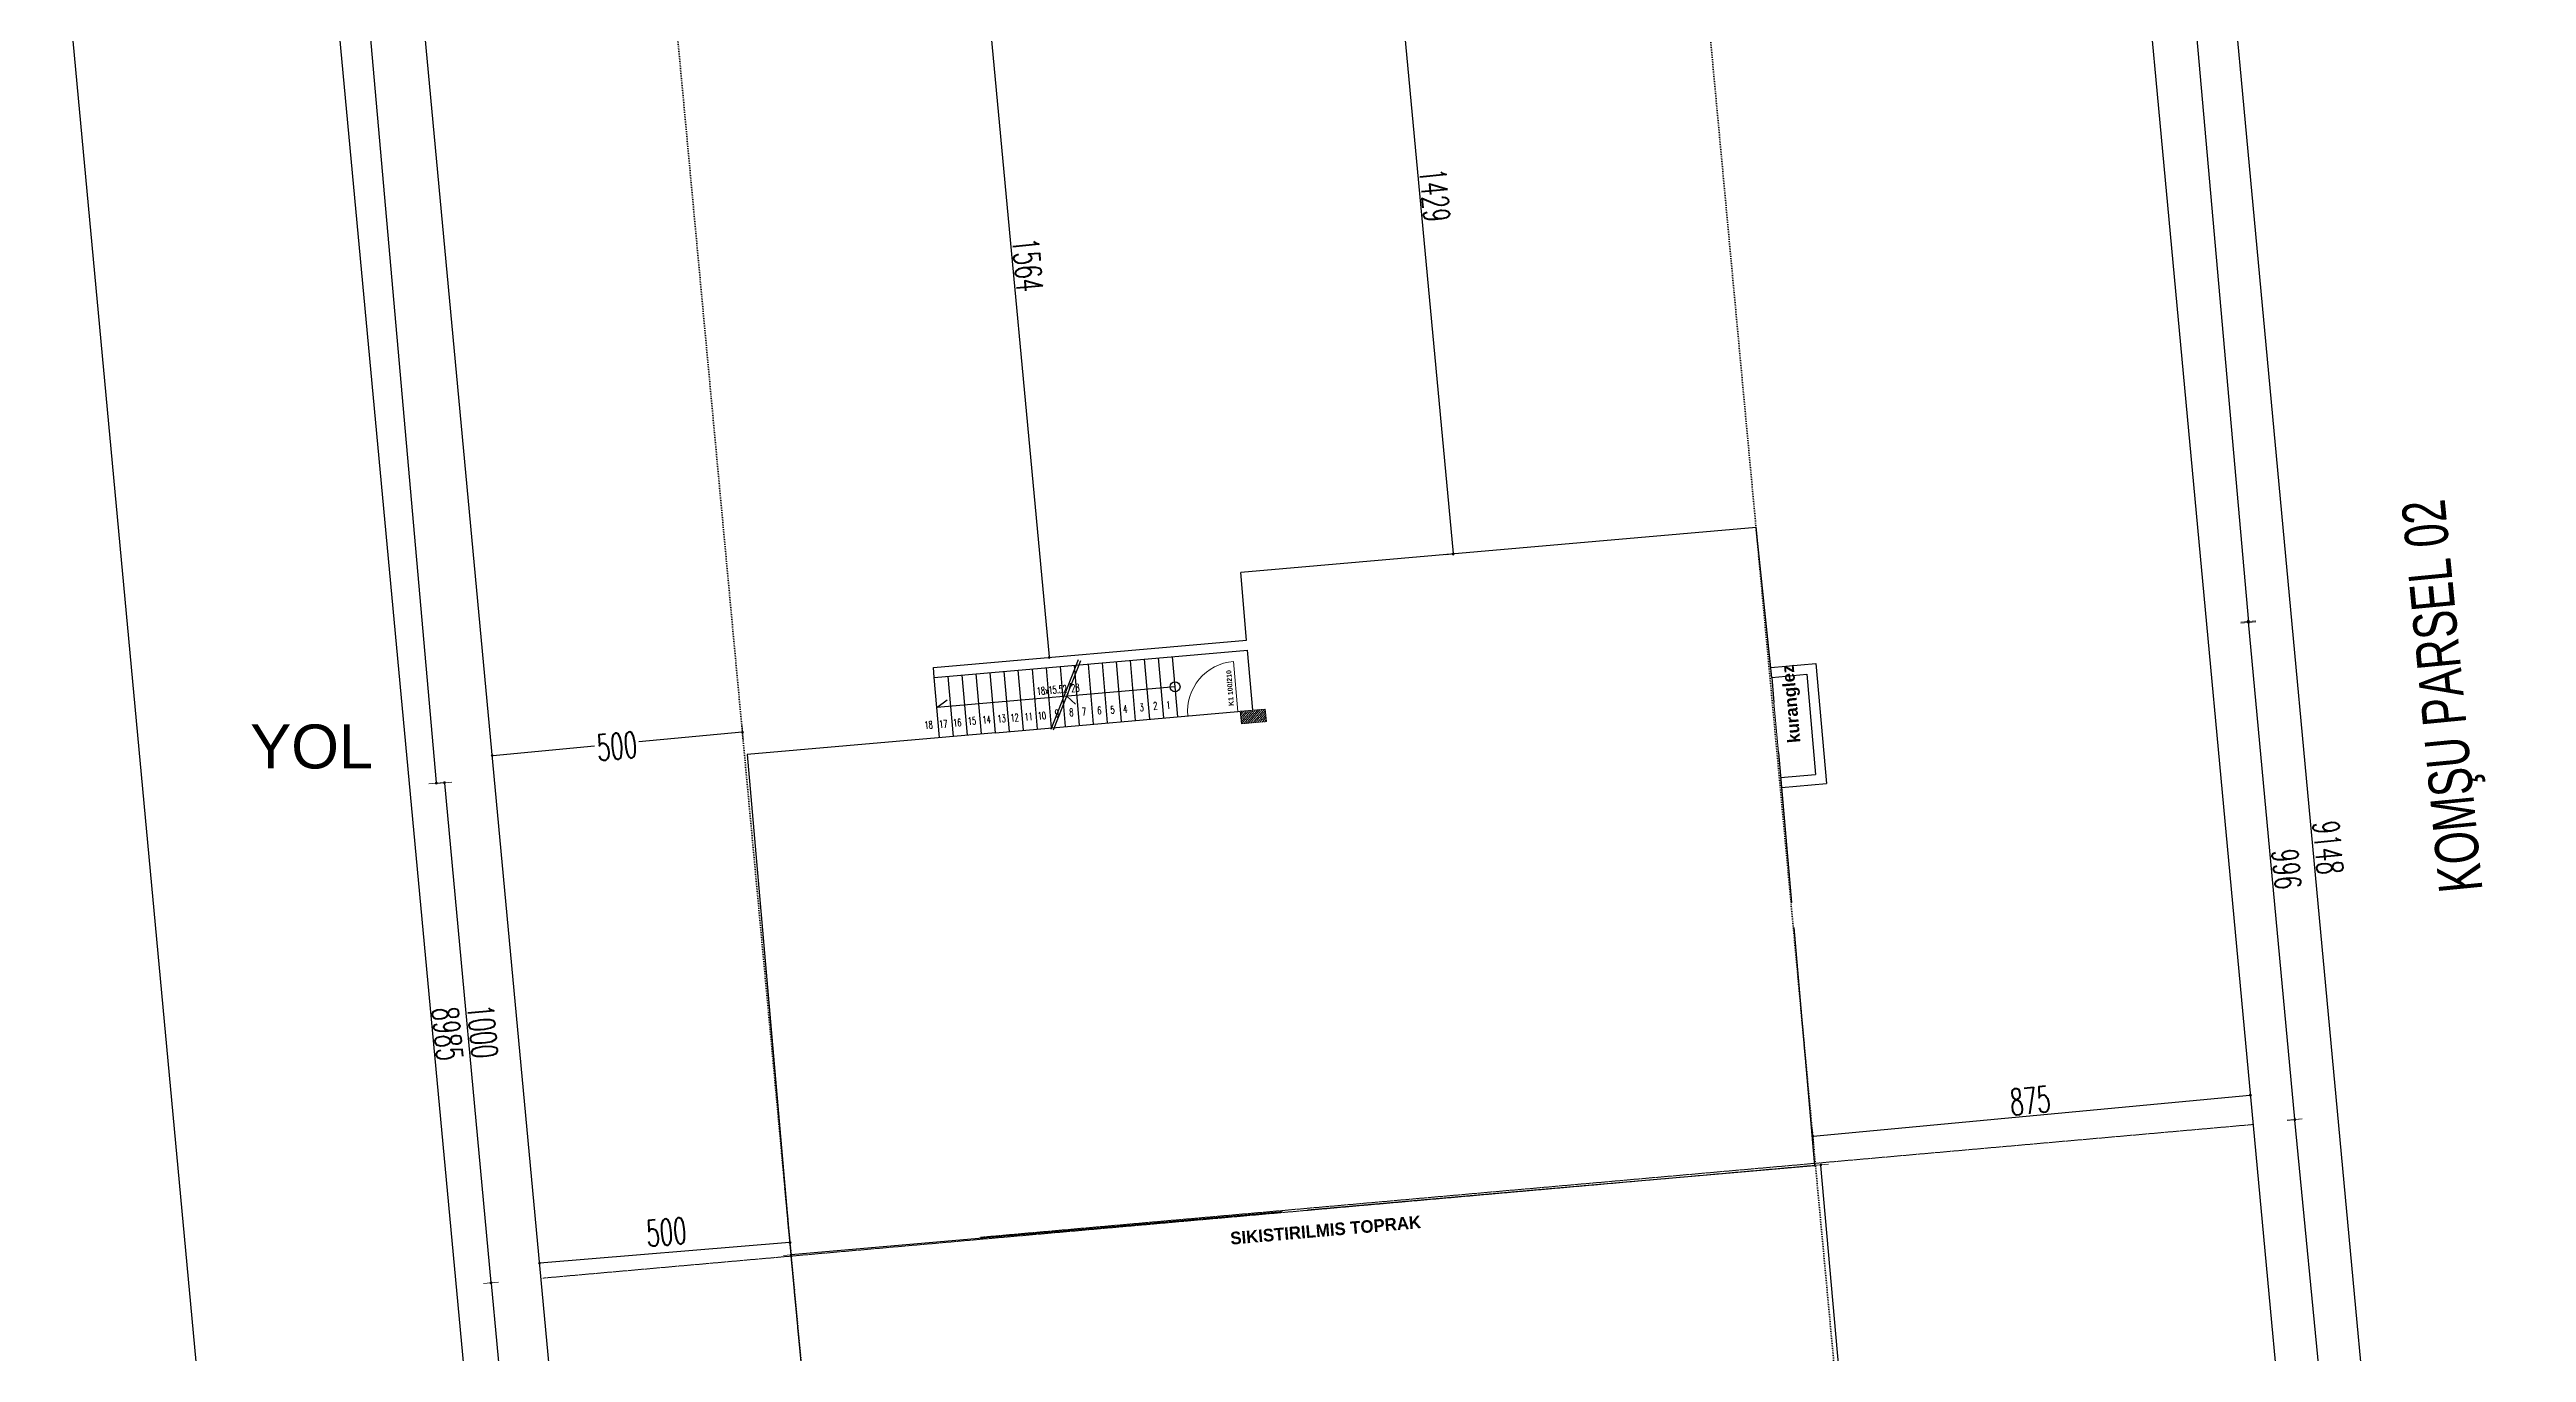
# Model space of a CAD drawing. Header units: millimetres. Extents: x -16104 to 67872, y -88009 to 12107.
# Drawn here: x 3861 to 5094, y -6648 to -6000 of the extents above; entities that cross this region are included whole.
import ezdxf

# ---------------------------------------------------------------- set-up
doc = ezdxf.new("R2010")
doc.units = ezdxf.units.MM
doc.linetypes.add('ACAD_ISO07W100', pattern=[3, 0, -3])
doc.layers.get('0').update_dxf_attribs({"color": 241})
doc.layers.add('arsa', color=7, linetype='Continuous', lineweight=5, true_color=0xb3914f)
for name, color, linetype, lineweight in [('duvar', 123, 'Continuous', 25), ('emsal&kolon', 1, 'Continuous', 5), ('kapı pen. yazısı_nz.', 1, 'Continuous', 25), ('kolon', 1, 'Continuous', 5), ('mahal yazısı_nz.', 6, 'Continuous', 35), ('NOKTA', 232, 'Continuous', 0), ('OLCU', 54, 'Continuous', 13), ('pencere', 5, 'Continuous', 5), ('SıVA', 40, 'Continuous', 9), ('TEXT', 7, 'Continuous', 5), ('ÖLÇÜ', 252, 'Continuous', 20)]:
    doc.layers.add(name, color=color, linetype=linetype, lineweight=lineweight)
doc.styles.add('DIM', font='Txttw.shx', dxfattribs={"width": 0.6})
doc.styles.add('İSİM', font='arial.ttf', dxfattribs={"width": 0.7, "height": 50})
doc.styles.add('kap-pen-yazısı_nz.', font='cityb___.ttf', dxfattribs={"height": 10})
doc.styles.add('mahal iç yazı_nz.', font='cityb___.ttf', dxfattribs={"height": 12.5})
doc.dimstyles.new('50', dxfattribs={"dimscale": 0, "dimtxt": 30, "dimasz": 1, "dimexe": 0, "dimexo": 2, "dimgap": 4, "dimtad": 1, "dimdec": 0, "dimzin": 0, "dimdsep": 46, "dimtxsty": 'DIM', "dimblk1": 'DOT', "dimblk2": 'DOT', "dimsah": 1, "dimcen": 1.5, "dimdle": 3, "dimse1": 1, "dimse2": 1, "dimclrd": 256, "dimclre": 9, "dimclrt": 256, "dimadec": 0, "dimazin": 0, "dimtfac": 0.24, "dimtdec": 0, "dimtix": 1, "dimtmove": 2, "dimatfit": 3, "dimldrblk": 'DOT', "dimfxl": 0, "dimtolj": 1, "dimtzin": 15, "dimarcsym": 0})

# ---------------------------------------------------------------- blocks, each defined once
blk = doc.blocks.new('DOT')
for p, q in [((-2, 0), (0, 0)), ((0, 15), (0, -15)), ((2, 0), (0, 0))]:
    blk.add_line(p, q)
blk.add_circle((0, 0), 2)
blk = doc.blocks.new('*D8384')
at = {"layer": 'Defpoints', "color": 0, "linetype": 'ByBlock', "transparency": 16777216}
for p in [(-12200.1, 9543.5), (-11881.2, 5944.9), (-11781.6, 5953.8)]:
    blk.add_point(p, dxfattribs=at)
at = {"layer": 'ÖLÇÜ', "lineweight": -2, "transparency": 16777216}
blk.add_line((-12100.4, 9551.4), (-11781.7, 5954.8), dxfattribs=at)
at = {"layer": 'ÖLÇÜ', "linetype": 'ByBlock', "lineweight": -2, "transparency": 16777216}
for p, rotation in [((-12100.5, 9552.4), 95.06437375097192), ((-11781.6, 5953.8), 275.064373750972)]:
    blk.add_blockref('DOT', p, dxfattribs=dict(at, rotation=rotation))
at = {"layer": 'ÖLÇÜ', "linetype": 'ByBlock', "transparency": 16777216, "insert": (-11911.1, 7755.7), "char_height": 52, "attachment_point": 5, "rotation": 275.0644, "style": 'DIM'}
blk.add_mtext('\\A1;3613', dxfattribs=at)
blk = doc.blocks.new('*D8386')
at = {"layer": 'Defpoints', "color": 0, "linetype": 'ByBlock', "transparency": 16777216}
for p in [(-12246.6, 10041.6), (-12077.3, 10057.4), (-11397.3, 933.1)]:
    blk.add_point(p, dxfattribs=at)
at = {"layer": 'ÖLÇÜ', "lineweight": -2, "transparency": 16777216}
blk.add_line((-11228.1, 949.9), (-12077.2, 10056.4), dxfattribs=at)
at = {"layer": 'ÖLÇÜ', "linetype": 'ByBlock', "lineweight": -2, "transparency": 16777216}
for p, rotation in [((-12077.3, 10057.4), 95.32700371111014), ((-11228, 948.9), 275.3270037111101)]:
    blk.add_blockref('DOT', p, dxfattribs=dict(at, rotation=rotation))
at = {"layer": 'ÖLÇÜ', "linetype": 'ByBlock', "transparency": 16777216, "insert": (-11622.8, 5505.9), "char_height": 52, "attachment_point": 5, "rotation": 275.327, "style": 'DIM'}
blk.add_mtext('\\A1;9148', dxfattribs=at)
blk = doc.blocks.new('*D8390')
at = {"layer": 'Defpoints', "color": 0, "linetype": 'ByBlock', "transparency": 16777216}
for p in [(-15598.1, 9128), (-15388.8, 5634.1), (-15289.2, 5642.9)]:
    blk.add_point(p, dxfattribs=at)
at = {"layer": 'ÖLÇÜ', "lineweight": -2, "transparency": 16777216}
blk.add_line((-15697.6, 9118.2), (-15388.9, 5635.1), dxfattribs=at)
at = {"layer": 'ÖLÇÜ', "linetype": 'ByBlock', "lineweight": -2, "transparency": 16777216}
for p, rotation in [((-15697.7, 9119.2), 95.06437375097198), ((-15388.8, 5634.1), 275.064373750972)]:
    blk.add_blockref('DOT', p, dxfattribs=dict(at, rotation=rotation))
at = {"layer": 'ÖLÇÜ', "linetype": 'ByBlock', "transparency": 16777216, "insert": (-15513.4, 7379.3), "char_height": 52, "attachment_point": 5, "rotation": 275.0644, "style": 'DIM'}
blk.add_mtext('\\A1;3499', dxfattribs=at)
blk = doc.blocks.new('*D8391')
at = {"layer": 'Defpoints', "color": 0, "linetype": 'ByBlock', "transparency": 16777216}
for p in [(-15273.3, 5644.3), (-15280, 4639.4), (-15180.4, 4648.6)]:
    blk.add_point(p, dxfattribs=at)
at = {"layer": 'ÖLÇÜ', "lineweight": -2, "transparency": 16777216}
blk.add_line((-15372.8, 5634), (-15280.1, 4640.3), dxfattribs=at)
at = {"layer": 'ÖLÇÜ', "linetype": 'ByBlock', "lineweight": -2, "transparency": 16777216}
for p, rotation in [((-15372.8, 5635), 95.32653603159159), ((-15280, 4639.4), 275.3265360315916)]:
    blk.add_blockref('DOT', p, dxfattribs=dict(at, rotation=rotation))
at = {"layer": 'ÖLÇÜ', "linetype": 'ByBlock', "transparency": 16777216, "insert": (-15296.6, 5140), "char_height": 52, "attachment_point": 5, "rotation": 275.3265, "style": 'DIM'}
blk.add_mtext('\\A1;1000', dxfattribs=at)
blk = doc.blocks.new('*D8356')
at = {"layer": 'Defpoints', "color": 0, "linetype": 'ByBlock', "transparency": 16777216}
for p in [(-15813.3, 9605.4), (-14979.2, 659.1), (-14979.2, 659.1)]:
    blk.add_point(p, dxfattribs=at)
at = {"layer": 'ÖLÇÜ', "lineweight": -2, "transparency": 16777216}
blk.add_line((-15813.2, 9604.4), (-14979.3, 660.1), dxfattribs=at)
at = {"layer": 'ÖLÇÜ', "linetype": 'ByBlock', "lineweight": -2, "transparency": 16777216}
for p, rotation in [((-15813.3, 9605.4), 95.32653603159159), ((-14979.2, 659.1), 275.3265360315916)]:
    blk.add_blockref('DOT', p, dxfattribs=dict(at, rotation=rotation))
at = {"layer": 'ÖLÇÜ', "linetype": 'ByBlock', "transparency": 16777216, "insert": (-15366.4, 5135), "char_height": 52, "attachment_point": 5, "rotation": 275.3265, "style": 'DIM'}
blk.add_mtext('\\A1;8985', dxfattribs=at)
blk = doc.blocks.new('*D8392')
at = {"layer": 'Defpoints', "color": 0, "linetype": 'ByBlock', "transparency": 16777216}
for p in [(-15180.4, 4648.6), (-14955.9, 1163.5), (-14856.4, 1172.8)]:
    blk.add_point(p, dxfattribs=at)
at = {"layer": 'ÖLÇÜ', "lineweight": -2, "transparency": 16777216}
blk.add_line((-15279.9, 4638.4), (-14956, 1164.5), dxfattribs=at)
at = {"layer": 'ÖLÇÜ', "linetype": 'ByBlock', "lineweight": -2, "transparency": 16777216}
for p, rotation in [((-15280, 4639.4), 95.32653603159159), ((-14955.9, 1163.5), 275.3265360315916)]:
    blk.add_blockref('DOT', p, dxfattribs=dict(at, rotation=rotation))
at = {"layer": 'ÖLÇÜ', "linetype": 'ByBlock', "transparency": 16777216, "insert": (-15088.1, 2904.2), "char_height": 52, "attachment_point": 5, "rotation": 275.3265, "style": 'DIM'}
blk.add_mtext('\\A1;3491', dxfattribs=at)
blk = doc.blocks.new('*D8348')
at = {"layer": 'Defpoints', "color": 0, "linetype": 'ByBlock', "transparency": 16777216}
for p in [(-14314.3, 7441.2), (-14169.1, 5884.3), (-14169.1, 5884.3)]:
    blk.add_point(p, dxfattribs=at)
at = {"layer": 'ÖLÇÜ', "lineweight": -2, "transparency": 16777216}
blk.add_line((-14314.2, 7440.2), (-14169.2, 5885.3), dxfattribs=at)
at = {"layer": 'ÖLÇÜ', "linetype": 'ByBlock', "lineweight": -2, "transparency": 16777216}
for p, rotation in [((-14314.3, 7441.2), 95.32653603159181), ((-14169.1, 5884.3), 275.3265360315918)]:
    blk.add_blockref('DOT', p, dxfattribs=dict(at, rotation=rotation))
at = {"layer": 'ÖLÇÜ', "linetype": 'ByBlock', "transparency": 16777216, "insert": (-14211.8, 6665.6), "char_height": 52, "attachment_point": 5, "rotation": 275.3265, "style": 'DIM'}
blk.add_mtext('\\A1;1564', dxfattribs=at)
blk = doc.blocks.new('*D8349')
at = {"layer": 'Defpoints', "color": 0, "linetype": 'ByBlock', "transparency": 16777216}
for p in [(-13497.4, 7512.7), (-13364.8, 6090.2), (-13364.8, 6090.2)]:
    blk.add_point(p, dxfattribs=at)
at = {"layer": 'ÖLÇÜ', "lineweight": -2, "transparency": 16777216}
blk.add_line((-13497.3, 7511.7), (-13364.9, 6091.2), dxfattribs=at)
at = {"layer": 'ÖLÇÜ', "linetype": 'ByBlock', "lineweight": -2, "transparency": 16777216}
for p, rotation in [((-13497.4, 7512.7), 95.32653603159187), ((-13364.8, 6090.2), 275.3265360315919)]:
    blk.add_blockref('DOT', p, dxfattribs=dict(at, rotation=rotation))
at = {"layer": 'ÖLÇÜ', "linetype": 'ByBlock', "transparency": 16777216, "insert": (-13401.2, 6804.2), "char_height": 52, "attachment_point": 5, "rotation": 275.3265, "style": 'DIM'}
blk.add_mtext('\\A1;1429', dxfattribs=at)
blk = doc.blocks.new('*D8351')
at = {"layer": 'Defpoints', "color": 0, "linetype": 'ByBlock', "transparency": 16777216}
for p in [(-15277.5, 5689.1), (-14776.4, 5705.7), (-15274.7, 5659.3)]:
    blk.add_point(p, dxfattribs=at)
at = {"layer": 'ÖLÇÜ', "lineweight": -2, "transparency": 16777216}
for p, q in [((-14780.2, 5735.5), (-14985.9, 5716.3)), ((-15276.5, 5689.2), (-15073.8, 5708.1))]:
    blk.add_line(p, q, dxfattribs=at)
at = {"layer": 'ÖLÇÜ', "linetype": 'ByBlock', "lineweight": -2, "transparency": 16777216}
for p, rotation in [((-14779.2, 5735.6), 5.32576375502086), ((-15277.5, 5689.1), 185.3257637550209)]:
    blk.add_blockref('DOT', p, dxfattribs=dict(at, rotation=rotation))
at = {"layer": 'ÖLÇÜ', "linetype": 'ByBlock', "transparency": 16777216, "insert": (-15029.4, 5707.6), "char_height": 52, "attachment_point": 5, "rotation": 5.3258, "style": 'DIM'}
blk.add_mtext('\\A1;500', dxfattribs=at)
blk = doc.blocks.new('*D8352')
at = {"layer": 'Defpoints', "color": 0, "linetype": 'ByBlock', "transparency": 16777216}
for p in [(-14684.8, 4720), (-15183.5, 4678.5), (-15183.5, 4678.5)]:
    blk.add_point(p, dxfattribs=at)
at = {"layer": 'ÖLÇÜ', "lineweight": -2, "transparency": 16777216}
blk.add_line((-14685.8, 4719.9), (-15182.5, 4678.6), dxfattribs=at)
at = {"layer": 'ÖLÇÜ', "linetype": 'ByBlock', "lineweight": -2, "transparency": 16777216}
for p, rotation in [((-14684.8, 4720), 4.754339956254237), ((-15183.5, 4678.5), 184.7543399562543)]:
    blk.add_blockref('DOT', p, dxfattribs=dict(at, rotation=rotation))
at = {"layer": 'ÖLÇÜ', "linetype": 'ByBlock', "transparency": 16777216, "insert": (-14931, 4740.6), "char_height": 52, "attachment_point": 5, "rotation": 4.7543, "style": 'DIM'}
blk.add_mtext('\\A1;500', dxfattribs=at)
blk = doc.blocks.new('*D8353')
at = {"layer": 'Defpoints', "color": 0, "linetype": 'ByBlock', "transparency": 16777216}
for p in [(-14682.6, 4695.1), (-14682.6, 4695.1), (-14525.5, 3010.2)]:
    blk.add_point(p, dxfattribs=at)
at = {"layer": 'ÖLÇÜ', "lineweight": -2, "transparency": 16777216}
blk.add_line((-14525.6, 3011.2), (-14682.5, 4694.1), dxfattribs=at)
at = {"layer": 'ÖLÇÜ', "linetype": 'ByBlock', "lineweight": -2, "transparency": 16777216}
for p, rotation in [((-14682.6, 4695.1), 95.32653603159159), ((-14525.5, 3010.2), 275.3265360315916)]:
    blk.add_blockref('DOT', p, dxfattribs=dict(at, rotation=rotation))
at = {"layer": 'ÖLÇÜ', "linetype": 'ByBlock', "transparency": 16777216, "insert": (-14574.2, 3855.4), "char_height": 52, "attachment_point": 5, "rotation": 275.3265, "style": 'DIM'}
blk.add_mtext('\\A1;1692', dxfattribs=at)
blk = doc.blocks.new('*D8378')
at = {"layer": 'Defpoints', "color": 0, "linetype": 'ByBlock', "transparency": 16777216}
for p in [(-12632.7, 4874.4), (-12632.7, 4874.4), (-12483.3, 3188.9)]:
    blk.add_point(p, dxfattribs=at)
at = {"layer": 'ÖLÇÜ', "lineweight": -2, "transparency": 16777216}
blk.add_line((-12483.4, 3189.9), (-12632.6, 4873.4), dxfattribs=at)
at = {"layer": 'ÖLÇÜ', "linetype": 'ByBlock', "lineweight": -2, "transparency": 16777216}
for p, rotation in [((-12632.7, 4874.4), 95.06415229259734), ((-12483.3, 3188.9), 275.0641522925974)]:
    blk.add_blockref('DOT', p, dxfattribs=dict(at, rotation=rotation))
at = {"layer": 'ÖLÇÜ', "linetype": 'ByBlock', "transparency": 16777216, "insert": (-12528.1, 4034.3), "char_height": 52, "attachment_point": 5, "rotation": 275.0642, "style": 'DIM'}
blk.add_mtext('\\A1;1692', dxfattribs=at)
blk = doc.blocks.new('*D8339')
at = {"layer": 'Defpoints', "color": 0, "linetype": 'ByBlock', "transparency": 16777216}
for p in [(-11864.9, 5948.4), (-11781.8, 5956.1), (-11772.5, 4956.7)]:
    blk.add_point(p, dxfattribs=at)
at = {"layer": 'ÖLÇÜ', "lineweight": -2, "transparency": 16777216}
blk.add_line((-11689.5, 4965.4), (-11781.7, 5955.1), dxfattribs=at)
at = {"layer": 'ÖLÇÜ', "linetype": 'ByBlock', "lineweight": -2, "transparency": 16777216}
for p, rotation in [((-11781.8, 5956.1), 95.32511730819544), ((-11689.4, 4964.4), 275.3251173081954)]:
    blk.add_blockref('DOT', p, dxfattribs=dict(at, rotation=rotation))
at = {"layer": 'ÖLÇÜ', "linetype": 'ByBlock', "transparency": 16777216, "insert": (-11705.7, 5463.1), "char_height": 52, "attachment_point": 5, "rotation": 275.3251, "style": 'DIM'}
blk.add_mtext('\\A1;996', dxfattribs=at)
blk = doc.blocks.new('*D8340')
at = {"layer": 'Defpoints', "color": 0, "linetype": 'ByBlock', "transparency": 16777216}
for p in [(-11689.4, 4964.4), (-11689.4, 4964.4), (-11344.1, 1440.3)]:
    blk.add_point(p, dxfattribs=at)
at = {"layer": 'ÖLÇÜ', "lineweight": -2, "transparency": 16777216}
blk.add_line((-11344.2, 1441.3), (-11689.3, 4963.4), dxfattribs=at)
at = {"layer": 'ÖLÇÜ', "linetype": 'ByBlock', "lineweight": -2, "transparency": 16777216}
for p, rotation in [((-11689.4, 4964.4), 95.5951702084739), ((-11344.1, 1440.3), 275.5951702084739)]:
    blk.add_blockref('DOT', p, dxfattribs=dict(at, rotation=rotation))
at = {"layer": 'ÖLÇÜ', "linetype": 'ByBlock', "transparency": 16777216, "insert": (-11486.9, 3205.3), "char_height": 52, "attachment_point": 5, "rotation": 275.5952, "style": 'DIM'}
blk.add_mtext('\\A1;3541', dxfattribs=at)
blk = doc.blocks.new('*D8374')
at = {"layer": 'Defpoints', "color": 0, "linetype": 'ByBlock', "transparency": 16777216}
for p in [(-11777.7, 5012.9), (-11776.9, 5004.5), (-12648.1, 4923.2)]:
    blk.add_point(p, dxfattribs=at)
at = {"layer": 'ÖLÇÜ', "lineweight": -2, "transparency": 16777216}
blk.add_line((-12647.9, 4931.8), (-11778.7, 5012.9), dxfattribs=at)
at = {"layer": 'ÖLÇÜ', "linetype": 'ByBlock', "lineweight": -2, "transparency": 16777216}
for p, rotation in [((-11777.7, 5012.9), 5.327003711109784), ((-12648.9, 4931.7), 185.3270037111098)]:
    blk.add_blockref('DOT', p, dxfattribs=dict(at, rotation=rotation))
at = {"layer": 'ÖLÇÜ', "linetype": 'ByBlock', "transparency": 16777216, "insert": (-12216.1, 5002.2), "char_height": 52, "attachment_point": 5, "rotation": 5.327, "style": 'DIM'}
blk.add_mtext('\\A1;875', dxfattribs=at)
blk = doc.blocks.new('tyl')
at = {"layer": 'SıVA'}
h = blk.add_hatch(dxfattribs=at)
h.set_pattern_fill('ANSI35,_O', color=256, angle=5)
h.set_pattern_definition([(50, (-78886.495, -5706.523), (-4.8643822, 4.0817013), []), (50, (-78882.022, -5706.1313), (-4.8643822, 4.0817013), [7.9375, -1.5875, 0, -1.5875])])
h.paths.add_polyline_path([(-13788.5, 5777.1), (-13787.6, 5767.1), (-13762.7, 5769.3), (-13763.6, 5779.3)])
h.paths.add_polyline_path([(-13763.6, 5779.3), (-13762.7, 5769.3), (-13737.8, 5771.5), (-13738.7, 5781.5)])
h.paths.add_polyline_path([(-13762.7, 5769.3), (-13761.4, 5754.4), (-13736.5, 5756.5), (-13737.8, 5771.5)])
h.paths.add_polyline_path([(-13761.4, 5754.4), (-13762.7, 5769.3), (-13787.6, 5767.1), (-13786.3, 5752.2)])
for p, q in [((-14111, 5879.3), (-14165.3, 5741.1)), ((-14106.3, 5877.5), (-14160.7, 5739.3)), ((-13918.3, 5826), (-14392.5, 5784.5)), ((-14392.5, 5784.5), (-14372, 5799.8)), ((-14134, 5807.1), (-14116.7, 5791.4))]:
    blk.add_line(p, q)
blk.add_circle((-13918.3, 5826), 9.94)
at = {"layer": 'duvar'}
for p, q in [((-12246.6, 10041.6), (-11397.3, 933.1)), ((-14810, 674.9), (-15633.8, 9510.7)), ((-12761.8, 6143), (-13787.6, 6053.2)), ((-12730.4, 5844.6), (-12761.8, 6143)), ((-13775.8, 5918.7), (-13787.6, 6053.2)), ((-14399.4, 5864.2), (-13775.8, 5918.7)), ((-14397.7, 5844.3), (-13774.1, 5898.8)), ((-14108.3, 5749.1), (-14118.7, 5868.7)), ((-14080.4, 5751.6), (-14090.9, 5871.1)), ((-14052.5, 5754), (-14063, 5873.5)), ((-14024.6, 5756.4), (-14035.1, 5876)), ((-13996.7, 5758.9), (-14007.2, 5878.4)), ((-13968.8, 5761.3), (-13979.3, 5880.9)), ((-13940.9, 5763.8), (-13951.4, 5883.3)), ((-13913, 5766.2), (-13923.5, 5885.7)), ((-13763.6, 5779.3), (-13774.1, 5898.8)), ((-12732.1, 5864.5), (-12642.4, 5872.3)), ((-12642.4, 5872.3), (-12621.5, 5633.4)), ((-14397.7, 5844.3), (-14399.4, 5864.2)), ((-14387.2, 5724.7), (-14397.7, 5844.3)), ((-14359.3, 5727.2), (-14369.8, 5846.7)), ((-14331.4, 5729.6), (-14341.9, 5849.1)), ((-14303.5, 5732), (-14314, 5851.6)), ((-14275.6, 5734.5), (-14286.1, 5854)), ((-14247.8, 5736.9), (-14258.2, 5856.5)), ((-14219.9, 5739.4), (-14230.3, 5858.9)), ((-14192, 5741.8), (-14202.4, 5861.3)), ((-14164.1, 5744.2), (-14174.5, 5863.8)), ((-14136.2, 5746.7), (-14146.6, 5866.2)), ((-12730.4, 5844.6), (-12660.6, 5850.7)), ((-12730.4, 5844.6), (-12726, 5794.8)), ((-12730.4, 5844.6), (-12726, 5794.8)), ((-12660.6, 5850.7), (-12643.2, 5651.6)), ((-14275.6, 5734.5), (-13793.5, 5776.7)), ((-13793.5, 5776.7), (-13788.5, 5777.1)), ((-13793.5, 5776.7), (-13788.5, 5777.1)), ((-14275.6, 5734.5), (-14769.8, 5691.2)), ((-14682.6, 4695.1), (-14769.7, 5691)), ((-12717.3, 5695.2), (-12691.1, 5396.3)), ((-12712.9, 5645.5), (-12643.2, 5651.6)), ((-12711.2, 5625.6), (-12621.5, 5633.4)), ((-12701.6, 5515.9), (-12695.9, 5451.1)), ((-12691.6, 5401.3), (-12691.1, 5396.3)), ((-12686.8, 5346.5), (-12686.4, 5341.5)), ((-12686.8, 5346.5), (-12648, 4903.2)), ((-14687, 4744.9), (-14724, 5168.2)), ((-12648, 4903.2), (-12645.4, 4873.3)), ((-13150, 4829.1), (-12645.4, 4873.3)), ((-13654.7, 4785), (-13150, 4829.1)), ((-14156.2, 4741.1), (-14682.6, 4695.1)), ((-13704.5, 4780.6), (-14156.2, 4741.1))]:
    blk.add_line(p, q, dxfattribs=at)
blk.add_lwpolyline([(-16746.1, 9491.4), (-16339.7, 9541.1), (-15508.1, 622), (-17181.2, 495.5), (-17898.9, 654.3)], dxfattribs=at)
blk.add_lwpolyline([(-16746.1, 9491.4), (-16339.7, 9541.1), (-15508.1, 622), (-17181.2, 495.5), (-17898.9, 654.3)], dxfattribs=at)
at = {"layer": 'emsal&kolon'}
blk.add_lwpolyline([(-13786.3, 5752.2), (-13788.5, 5777.1), (-13738.7, 5781.5), (-13736.5, 5756.5), (-13786.3, 5752.2)], dxfattribs=at)
at = {"layer": 'kolon'}
blk.add_line((-13785.8, 5777.3), (-13785.8, 5777.3), dxfattribs=at)
at = {"layer": 'NOKTA', "linetype": 'ACAD_ISO07W100'}
for p, q in [((-13115.4, 9935.3), (-12269.9, 867.1)), ((-14311.3, 712.6), (-15148, 9686.8)), ((-14311.3, 712.6), (-15148, 9686.8)), ((-11774.2, 4954.5), (-14309.2, 4729.9)), ((-12645.4, 4873.3), (-15180.4, 4648.6))]:
    blk.add_line(p, q, dxfattribs=at)
at = {"layer": 'pencere'}
blk.add_line((-12726, 5794.8), (-12717.3, 5695.2), dxfattribs=at)
at = {"layer": 'SıVA'}
for p, q in [((-13793.5, 5776.7), (-13802.2, 5876.3)), ((-12730.4, 5844.6), (-12730.4, 5844.6))]:
    blk.add_line(p, q, dxfattribs=at)
blk.add_arc((-13793.5, 5776.7), 100, 94.9916, 185, dxfattribs=at)
at = {"layer": 'arsa', "insert": (-15759.3, 5662.1), "char_height": 87.5, "width": 5384.207, "attachment_point": 7}
blk.add_mtext('{\\fArial|b0|i0|c162|p34;YOL}', dxfattribs=at)
at = {"layer": 'kapı pen. yazısı_nz.', "style": 'kap-pen-yazısı_nz.'}
blk.add_text('K1 100/210', height=10, rotation=94.422, dxfattribs=at).set_placement((-13801.2, 5788.3, 0))
at = {"layer": 'mahal yazısı_nz.', "char_height": 25, "attachment_point": 1, "style": 'mahal iç yazı_nz.'}
for s, insert, width, rotation in [('kuranglez', (-12698.3, 5713.2), 230.678, 95), ('SIKISTIRILMIS TOPRAK', (-13809.3, 4740.4), 436.035, 5)]:
    blk.add_mtext(s, dxfattribs=dict(at, insert=insert, width=width, rotation=rotation))
at = {"layer": 'OLCU', "char_height": 15, "attachment_point": 5, "rotation": 5, "style": 'DIM'}
for s, insert in [('\\A1;18x15.52/28', (-14150.8, 5818.1)), ('\\A1;13', (-14263.5, 5762.4)), ('\\A1;12', (-14237.6, 5764.4)), ('\\A1;11', (-14209.6, 5766.3)), ('\\A1;10', (-14183.4, 5768.4)), ('\\A1;9', (-14153.5, 5773.2)), ('\\A1;8', (-14124.8, 5775)), ('\\A1;7', (-14099.4, 5776.6)), ('\\A1;6', (-14069.1, 5778.8)), ('\\A1;5', (-14042.8, 5780)), ('\\A1;4', (-14017.4, 5781.5)), ('\\A1;3', (-13984.7, 5784.9)), ('\\A1;2', (-13957.5, 5788)), ('\\A1;1', (-13931.6, 5789.5)), ('\\A1;18', (-14408.9, 5749.9)), ('\\A1;17', (-14379.7, 5751.7)), ('\\A1;16', (-14351.9, 5754.4)), ('\\A1;15', (-14322.5, 5758)), ('\\A1;14', (-14293.3, 5760.3))]:
    blk.add_mtext(s, dxfattribs=dict(at, insert=insert))
at = {"layer": 'TEXT', "style": 'İSİM', "width": 0.7}
blk.add_text('KOMŞU PARSEL 02', height=86.4, rotation=95.5403, dxfattribs=at).set_placement((-11315.4, 5421.1))
at = {"layer": 'ÖLÇÜ', "color": 1, "linetype": 'ByBlock'}
for p1, p2, distance, picture, middle in [((-11397.3, 933.1), (-12246.6, 10041.6), -170, '*D8386', (-11622.8, 5505.9)), ((-15813.3, 9605.4), (-14979.2, 659.1), 0, '*D8356', (-15366.4, 5135)), ((-12200.1, 9543.5), (-11881.2, 5944.9), 100, '*D8384', (-11911.1, 7755.7)), ((-15598.1, 9128), (-15289.2, 5642.9), -100, '*D8390', (-15513.4, 7379.3)), ((-13497.4, 7512.7), (-13364.8, 6090.2), 0, '*D8349', (-13401.2, 6804.2)), ((-14314.3, 7441.2), (-14169.1, 5884.3), 0, '*D8348', (-14211.8, 6665.6)), ((-11772.5, 4956.7), (-11864.9, 5948.4), -83.5, '*D8339', (-11705.7, 5463.1)), ((-15273.3, 5644.3), (-15180.4, 4648.6), -100, '*D8391', (-15296.6, 5140)), ((-12648.1, 4923.2), (-11776.9, 5004.5), 8.5, '*D8374', (-12216.1, 5002.2)), ((-11344.1, 1440.3), (-11689.4, 4964.4), 0, '*D8340', (-11486.9, 3205.3)), ((-12483.3, 3188.9), (-12632.7, 4874.4), 0, '*D8378', (-12528.1, 4034.3)), ((-14525.5, 3010.2), (-14682.6, 4695.1), 0, '*D8353', (-14574.2, 3855.4)), ((-15180.4, 4648.6), (-14856.4, 1172.8), -100, '*D8392', (-15088.1, 2904.2))]:
    dim = blk.add_aligned_dim(p1=p1, p2=p2, distance=distance, dimstyle='50', override={"dimscale": 1, "dimtxt": 52}, dxfattribs=at)
    dim.commit()
    dim.dimension.update_dxf_attribs({"geometry": picture, "text_midpoint": middle})
for base, p1, p2, angle, picture, middle in [((-15277.5, 5689.1), (-14776.4, 5705.7), (-15274.7, 5659.3), 185.3258, '*D8351', (-15029.4, 5707.6)), ((-15183.5, 4678.5), (-14684.8, 4720), (-15183.5, 4678.5), 184.7543, '*D8352', (-14931, 4740.6))]:
    dim = blk.add_linear_dim(base=base, p1=p1, p2=p2, angle=angle, dimstyle='50', override={"dimscale": 1, "dimtxt": 52}, dxfattribs=at)
    dim.commit()
    dim.dimension.update_dxf_attribs({"geometry": picture, "text_midpoint": middle, "dimtype": 129})

msp = doc.modelspace()

# ---------------------------------------------------------------- block references
at = {"layer": 'duvar', "xscale": 0.25, "yscale": 0.25, "zscale": 0.25}
msp.add_blockref('tyl', (7900.7, -7773.1), dxfattribs=at)

doc.saveas('drawing.dxf')
